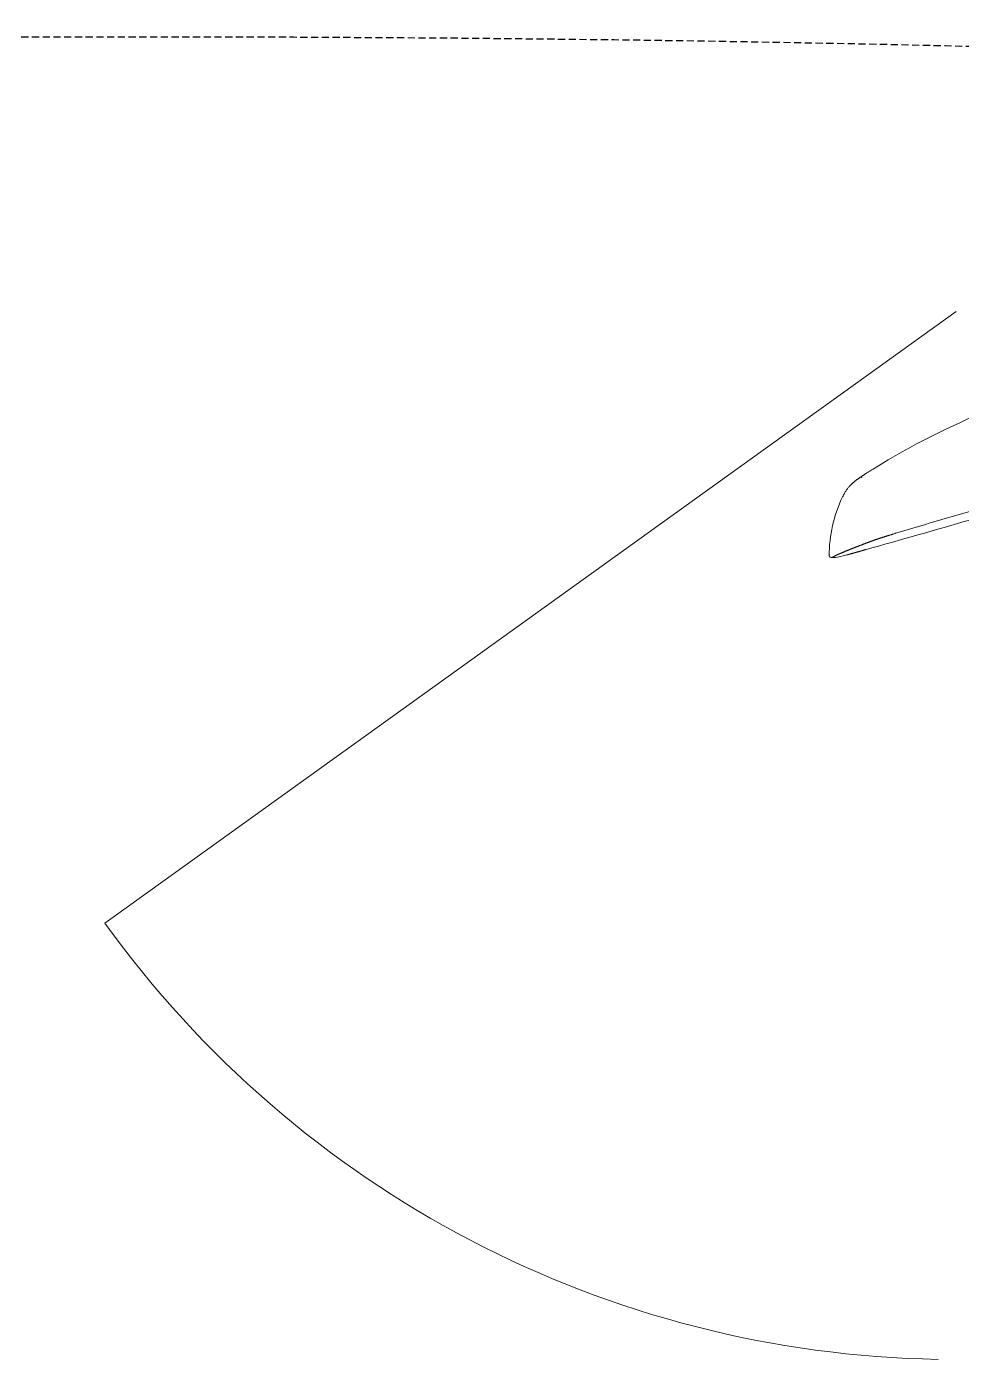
# Model space of a CAD drawing. Extents: x -1439 to 34962, y -872 to 8330.
# Drawn here: x 18869.3 to 18967.2, y 652.9 to 792.5 of the extents above; entities that cross this region are included whole.
import ezdxf

# ---------------------------------------------------------------- set-up
doc = ezdxf.new("R2010")
doc.units = 0
doc.linetypes.add('HIDDEN', pattern=[0.375, 0.25, -0.125])
doc.layers.get('0').update_dxf_attribs({"color": 9, "lineweight": 9})
doc.layers.add('04', color=9, linetype='Continuous', lineweight=9)
doc.layers.add('E-KABLO', color=7, linetype='Continuous', lineweight=30)

# ---------------------------------------------------------------- blocks, each defined once
blk = doc.blocks.new('p-araba-polo')
blk.add_line((1.2557, 0.8419), (1.8967, 1.7338))
at = {"flags": 128}
blk.add_lwpolyline([(1.5137, 0.9707), (1.5136, 0.9695), (1.5134, 0.9681)], dxfattribs=at)
at = {"extrusion": (0, 0, -1)}
blk.add_arc((-1.2557, 0.8419), 1.0984, 125.7081, 179.024, dxfattribs=at)
for points, degree in [([(1.4499, 0.9609), (1.4693, 0.9696), (1.4905, 0.9751), (1.5118, 0.9747)], 3), ([(1.5119, 0.9689), (1.5104, 0.9659), (1.5088, 0.9621), (1.5069, 0.9577), (1.505, 0.9529), (1.5031, 0.948), (1.5011, 0.9429), (1.4991, 0.9376)], 7), ([(1.5134, 0.9681), (1.5131, 0.9657), (1.5123, 0.9616), (1.5108, 0.9563)], 3), ([(1.5119, 0.9747), (1.5141, 0.9734), (1.5135, 0.972), (1.5137, 0.9707)], 3), ([(1.5119, 0.9689), (1.5119, 0.9689), (1.5119, 0.9689), (1.512, 0.9689), (1.512, 0.9689), (1.512, 0.9689)], 5), ([(1.512, 0.9689), (1.512, 0.9689), (1.512, 0.9689), (1.512, 0.9689), (1.5119, 0.9689), (1.5119, 0.9689), (1.5119, 0.9689), (1.5119, 0.9689)], 7), ([(1.5126, 0.9702), (1.5125, 0.97), (1.5124, 0.9698), (1.5123, 0.9697), (1.5122, 0.9695), (1.5121, 0.9693), (1.5121, 0.9691), (1.512, 0.9689)], 7), ([(1.512, 0.9689), (1.5121, 0.9691), (1.5121, 0.9693), (1.5122, 0.9695), (1.5123, 0.9697), (1.5124, 0.9699), (1.5125, 0.97), (1.5126, 0.9702)], 7), ([(1.5126, 0.9702), (1.5129, 0.9708), (1.5132, 0.9712), (1.5134, 0.9714), (1.5136, 0.9714), (1.5137, 0.9712), (1.5137, 0.9707), (1.5136, 0.97)], 7), ([(1.4496, 0.9605), (1.4386, 0.9555), (1.4345, 0.9495), (1.4302, 0.9441), (1.4257, 0.9363), (1.4202, 0.9276)], 5), ([(1.45, 0.961), (1.4499, 0.9609), (1.4497, 0.9608), (1.4496, 0.9605)], 3), ([(1.4496, 0.9605), (1.4497, 0.9607), (1.4498, 0.9608), (1.4498, 0.9609), (1.4499, 0.9609), (1.45, 0.961)], 5), ([(1.5108, 0.9561), (1.5101, 0.9537), (1.5094, 0.9511), (1.5087, 0.9484), (1.5079, 0.9456), (1.5071, 0.9428), (1.5063, 0.9399), (1.5054, 0.9369)], 7), ([(1.4295, 0.9406), (1.4295, 0.9407), (1.4296, 0.9408), (1.4297, 0.9409)], 3), ([(1.4296, 0.9409), (1.4296, 0.9408), (1.4295, 0.9407), (1.4295, 0.9406)], 3), ([(1.5054, 0.937), (1.4952, 0.9003), (1.4846, 0.8634), (1.474, 0.8265)], 3), ([(1.4882, 0.9052), (1.4901, 0.9113), (1.4914, 0.9158), (1.4931, 0.9211), (1.495, 0.9267), (1.4964, 0.9304), (1.4978, 0.9343), (1.4991, 0.9376)], 7), ([(1.4991, 0.9376), (1.499, 0.9372), (1.4986, 0.9368), (1.4981, 0.9366)], 3), ([(1.4984, 0.9396), (1.4984, 0.9396), (1.4984, 0.9396), (1.4984, 0.9396), (1.4984, 0.9396), (1.4984, 0.9396)], 5), ([(1.4988, 0.937), (1.4989, 0.9372), (1.499, 0.9374), (1.4991, 0.9376)], 3), ([(1.5054, 0.9369), (1.5055, 0.937), (1.5053, 0.9371), (1.5048, 0.9369)], 3), ([(1.3581, 0.8058), (1.3759, 0.8479), (1.3959, 0.8891), (1.4202, 0.9276)], 3), ([(1.4202, 0.9276), (1.4202, 0.9277), (1.4203, 0.9277), (1.4203, 0.9278)], 3), ([(1.4203, 0.9278), (1.4203, 0.9278), (1.4202, 0.9277), (1.4202, 0.9277), (1.4202, 0.9277), (1.4202, 0.9276)], 5), ([(1.4882, 0.9052), (1.4785, 0.8731), (1.4689, 0.8405), (1.4597, 0.8079)], 3), ([(1.4882, 0.9052), (1.4882, 0.9052), (1.4882, 0.9052), (1.4882, 0.9052)], 3), ([(1.4882, 0.9052), (1.4882, 0.9052), (1.4882, 0.9052), (1.4882, 0.9052)], 3)]:
    blk.add_open_spline(points, degree=degree)
for points, knots in [([(1.4494, 0.9597), (1.4494, 0.9597), (1.4494, 0.9597), (1.4494, 0.9597), (1.4494, 0.9597), (1.4494, 0.9597), (1.4494, 0.9597)], [0, 0, 0, 0, 1, 1, 1, 1.000001, 1.000001, 1.000001, 1.000001]), ([(1.4495, 0.9602), (1.4495, 0.9602), (1.4495, 0.9602), (1.4495, 0.9602), (1.4495, 0.9602), (1.4495, 0.9602), (1.4495, 0.9602)], [0, 0, 0, 0, 1, 1, 1, 1, 1, 1, 1]), ([(1.4495, 0.9599), (1.4495, 0.9599), (1.4495, 0.9599), (1.4495, 0.9599), (1.4495, 0.9599), (1.4495, 0.9599), (1.4495, 0.9599)], [0, 0, 0, 0, 1, 1, 1, 1.000001, 1.000001, 1.000001, 1.000001]), ([(1.4495, 0.9599), (1.4495, 0.9599), (1.4495, 0.9599), (1.4495, 0.9599), (1.4495, 0.9599), (1.4495, 0.9599), (1.4495, 0.9599)], [0, 0, 0, 0, 1, 1, 1, 1.000001, 1.000001, 1.000001, 1.000001]), ([(1.4495, 0.9603), (1.4495, 0.9603), (1.4495, 0.9603), (1.4495, 0.9603), (1.4495, 0.9603), (1.4495, 0.9603), (1.4495, 0.9603)], [0, 0, 0, 0, 1, 1, 1, 1, 1, 1, 1]), ([(1.4497, 0.9607), (1.4497, 0.9607), (1.4497, 0.9607), (1.4497, 0.9607), (1.4497, 0.9607), (1.4497, 0.9607), (1.4497, 0.9607)], [0, 0, 0, 0, 1, 1, 1, 1.000001, 1.000001, 1.000001, 1.000001])]:
    blk.add_open_spline(points, degree=3, knots=knots)

msp = doc.modelspace()

# ---------------------------------------------------------------- linework, layer by layer
at = {"layer": 'E-KABLO', "color": 6, "linetype": 'HIDDEN', "ltscale": 3}
msp.add_spline([(18678.59, 788.27), (18947.65, 790.93), (19043.09, 788.27)], degree=3, dxfattribs=at)

# ---------------------------------------------------------------- block references
at = {"layer": '04', "xscale": -100, "yscale": 100, "zscale": 100, "rotation": 90}
msp.add_blockref('p-araba-polo', (19050.84, 888.27), dxfattribs=at)

doc.saveas('drawing.dxf')
